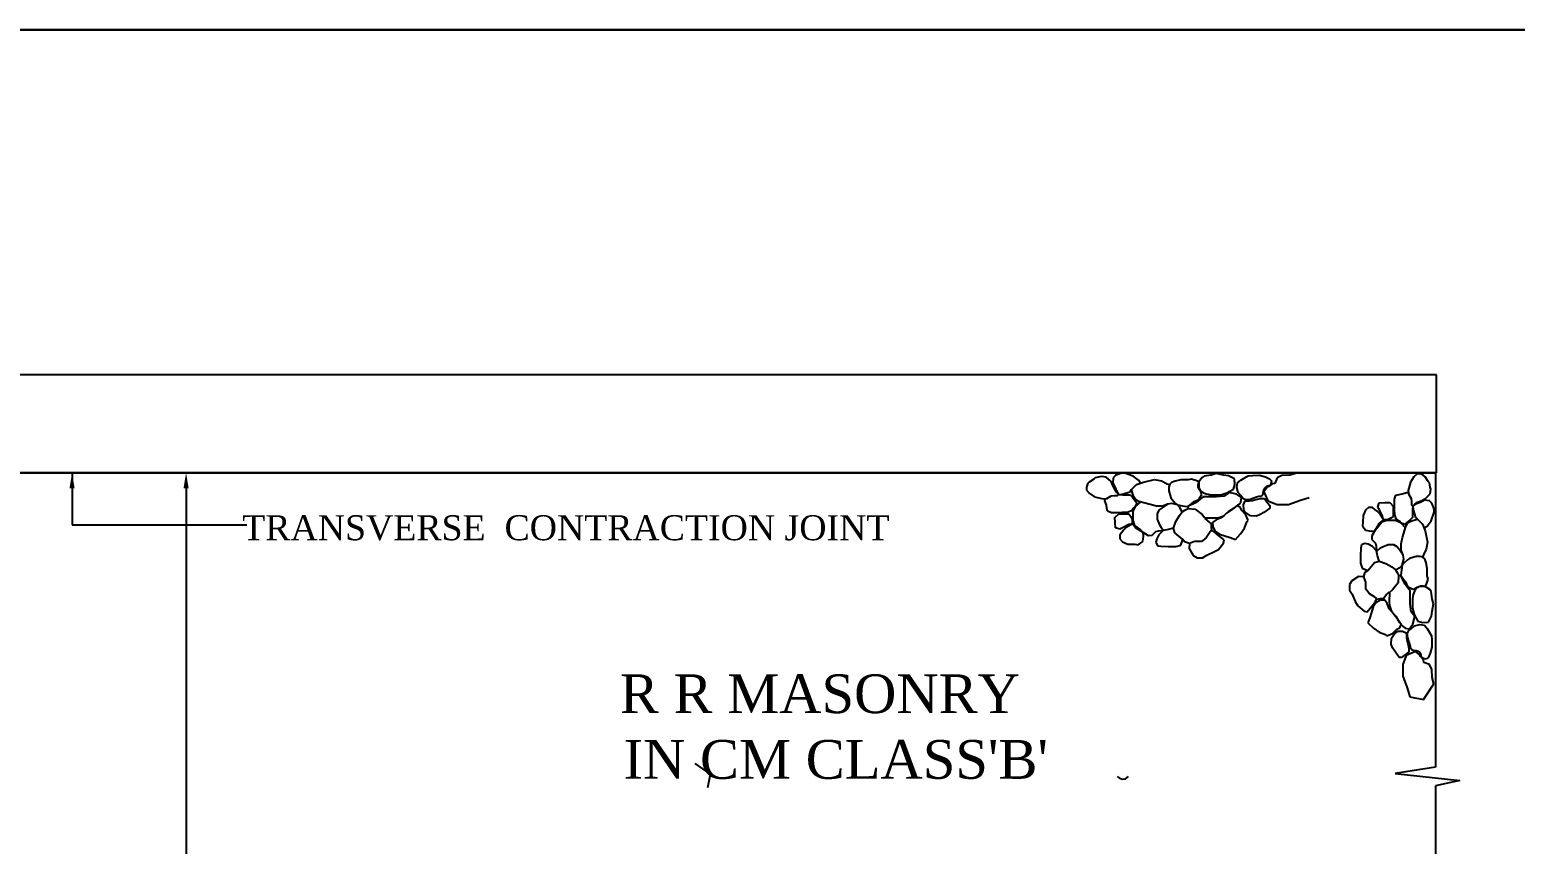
# Model space of a CAD drawing. Header units: millimetres. Extents: x 2343 to 98395, y -428 to 60462.
# Drawn here: x 63435 to 77979, y 52489 to 60462 of the extents above; entities that cross this region are included whole.
import ezdxf

# ---------------------------------------------------------------- set-up
doc = ezdxf.new("R2010")
doc.units = ezdxf.units.MM
doc.header["$MEASUREMENT"] = 0
doc.header["$PDMODE"] = 66
doc.header["$PDSIZE"] = 170
for name, color, linetype in [('DIM', 5, 'Continuous'), ('DWG. LINE', 1, 'Continuous'), ('HATCH', 2, 'Continuous'), ('TEXT', 7, 'Continuous')]:
    doc.layers.add(name, color=color, linetype=linetype)
doc.layers.add('TITLE', color=7, linetype='Continuous', lineweight=30)
doc.styles.get("Standard").update_dxf_attribs({"font": 'times.ttf', "height": 260})
doc.dimstyles.get("Standard").update_dxf_attribs({"dimtxt": 260, "dimasz": 150, "dimexe": 0.18, "dimexo": 0.0625, "dimgap": 0.09, "dimtad": 0, "dimtih": 1, "dimtoh": 1, "dimdec": 1, "dimzin": 0, "dimdsep": 46, "dimtxsty": 'Standard', "dimcen": 0.09, "dimse1": 1, "dimse2": 1, "dimclrd": 5, "dimclre": 5, "dimclrt": 4, "dimadec": 0, "dimazin": 0, "dimtfac": 1, "dimtdec": 1, "dimtofl": 0, "dimtmove": 0, "dimatfit": 3, "dimfxl": 0, "dimtolj": 1, "dimtzin": 0, "dimarcsym": 0})

# ---------------------------------------------------------------- blocks, each defined once
blk = doc.blocks.new('*D62')
at = {"layer": 'Defpoints', "color": 0}
for p in [(64966, 56124), (64966, 48277, 19), (64966, 48277)]:
    blk.add_point(p, dxfattribs=at)
at = {"layer": 'DIM', "color": 5, "lineweight": -2}
for p, q in [((64966, 55974), (64966, 52333)), ((64966, 48427), (64966, 52068))]:
    blk.add_line(p, q, dxfattribs=at)
at = {"layer": 'DIM', "color": 5}
for points in [[(64941, 55974), (64991, 55974), (64966, 56124)], [(64941, 48427), (64991, 48427), (64966, 48277)]]:
    blk.add_solid(points, dxfattribs=at)
at = {"layer": 'DIM', "color": 4, "insert": (64966, 52200), "char_height": 260, "attachment_point": 5}
blk.add_mtext('\\A1;5250', dxfattribs=at)

msp = doc.modelspace()

# ---------------------------------------------------------------- linework, layer by layer
at = {"layer": 'DWG. LINE'}
for p, q in [((77207.06, 57083.42), (58815.05, 57083.42)), ((77207.06, 56123.99), (77207.06, 57083.42)), ((77207.06, 56123.99), (46298.94, 56123.99)), ((50727.17, 56123.99), (77198, 56123.99)), ((77198, 56123.99), (77198, 53245.1)), ((77198, 53245.1), (76803.05, 53183.03)), ((76803.05, 53183.03), (77437.47, 53111.77)), ((77437.47, 53111.77), (77198, 53059.75)), ((77198, 53059.75), (77198, 51972.92))]:
    msp.add_line(p, q, dxfattribs=at)
at = {"layer": 'HATCH'}
for p, q in [((73792.3, 56014.71), (73779.5, 55984.87)), ((73807.66, 56034.32), (73792.3, 56014.71)), ((73853.87, 56063.34), (73807.66, 56034.32)), ((73865.81, 56076.13), (73853.87, 56063.34)), ((73911.03, 56084.66), (73865.81, 56076.13)), ((73928.95, 56089.77), (73911.03, 56084.66)), ((73974.17, 56082.95), (73928.95, 56089.77)), ((74021.55, 56039.02), (73974.17, 56082.95)), ((74041.81, 55994.26), (74021.55, 56039.02)), ((74043.33, 56076.72), (74037.82, 56025)), ((74037.82, 56025), (74058.75, 55986.49)), ((74057.28, 55960.16), (74041.81, 55994.26)), ((74065.35, 56099.82), (74043.33, 56076.72)), ((74104.99, 56115.23), (74065.35, 56099.82)), ((74134.72, 56121.83), (74104.99, 56115.23)), ((74155.64, 56121.83), (74134.72, 56121.83)), ((74238.23, 56093.22), (74155.64, 56121.83)), ((74222.97, 55960.61), (74271.76, 56009.35)), ((74291.08, 56052.51), (74238.23, 56093.22)), ((74271.76, 56009.35), (74338.06, 56034.35)), ((74308.66, 56023.27), (74291.08, 56052.51)), ((74338.06, 56034.35), (74448.14, 56058.1)), ((74448.14, 56058.1), (74515.69, 56045.6)), ((74515.69, 56045.6), (74570.72, 56016.85)), ((74570.72, 56016.85), (74594.87, 56009.34)), ((74595.78, 56012.27), (74586.95, 55983.91)), ((74612.18, 56029.91), (74595.78, 56012.27)), ((74649.38, 56044.4), (74612.18, 56029.91)), ((74705.14, 56054.49), (74649.38, 56044.4)), ((74777.03, 56055.12), (74705.14, 56054.49)), ((74808.56, 56063.31), (74777.03, 56055.12)), ((74860.27, 56046.93), (74808.56, 56063.31)), ((74881.64, 56035.74), (74860.27, 56046.93)), ((74875.18, 55987.07), (74875.81, 56011.64)), ((74875.81, 56011.64), (74881.64, 56035.74)), ((74912.73, 56079.24), (74881.64, 56035.74)), ((74881.64, 56035.74), (74881.64, 55981.89)), ((74931.39, 56091.66), (74912.73, 56079.24)), ((75001.86, 56102.02), (74931.39, 56091.66)), ((75051.61, 56117.55), (75001.86, 56102.02)), ((75122.09, 56102.02), (75051.61, 56117.55)), ((75170.8, 56094.77), (75122.09, 56102.02)), ((75229.87, 56066.81), (75170.8, 56094.77)), ((75220.55, 55963.24), (75234.02, 56010.88)), ((75234.02, 56010.88), (75229.87, 56066.81)), ((75252.97, 55981.88), (75259.19, 56026.42)), ((75259.19, 56026.42), (75293.39, 56053.34)), ((75293.39, 56053.34), (75325.52, 56071.98)), ((75325.52, 56071.98), (75363.87, 56095.8)), ((75363.87, 56095.8), (75405.32, 56099.95)), ((75405.32, 56099.95), (75475.8, 56100.98)), ((75475.8, 56100.98), (75533.84, 56084.41)), ((75547.31, 55995.35), (75522.44, 55975.67)), ((75533.84, 56084.41), (75572.18, 56066.81)), ((75578.04, 55999.27), (75547.31, 55995.35)), ((75599.21, 56016.72), (75567, 55990.17)), ((75572.18, 56066.81), (75591.88, 56045.06)), ((75585.66, 56018.13), (75578.04, 55999.27)), ((75591.88, 56045.06), (75585.66, 56018.13)), ((75625.02, 56021.02), (75599.21, 56016.72)), ((75646.53, 56076.91), (75625.02, 56021.02)), ((75693.86, 56098.4), (75646.53, 56076.91)), ((75771.3, 56102.7), (75693.86, 56098.4)), ((75835.84, 56119.9), (75771.3, 56102.7)), ((76953.27, 56034.1), (76931.1, 55950.49)), ((76986.52, 56086.15), (76953.27, 56034.1)), ((77016.36, 56111.74), (76986.52, 56086.15)), ((77047.05, 56114.3), (77016.36, 56111.74)), ((77076.89, 56101.51), (77047.05, 56114.3)), ((77096.49, 56086.15), (77076.89, 56101.51)), ((77125.52, 56039.94), (77096.49, 56086.15)), ((77138.31, 56027.99), (77125.52, 56039.94)), ((77146.83, 55982.77), (77138.31, 56027.99)), ((73779.5, 55984.87), (73782.06, 55954.18)), ((73782.06, 55954.18), (73807.66, 55924.34)), ((73807.66, 55924.34), (73859.7, 55891.09)), ((73859.7, 55891.09), (73943.31, 55868.92)), ((73943.31, 55868.92), (73980.85, 55874.04)), ((73960.35, 55850.74), (73962.9, 55864.38)), ((73975.7, 55808.97), (73960.35, 55850.74)), ((73962.9, 55864.38), (73984.74, 55876.3)), ((73980.85, 55874.04), (74021.8, 55897.91)), ((74021.8, 55897.91), (74055.93, 55901.32)), ((74055.93, 55901.32), (74085.79, 55901.32)), ((74074.34, 55934.05), (74057.28, 55960.16)), ((74058.75, 55986.49), (74080.77, 55934.78)), ((74095.08, 55912.78), (74074.34, 55934.05)), ((74080.77, 55934.78), (74095.08, 55912.78)), ((74085.79, 55901.32), (74095.08, 55912.78)), ((74095.08, 55912.78), (74130.32, 55916.08)), ((74095.08, 55912.78), (74132.72, 55908.99)), ((74130.32, 55916.08), (74207.4, 55939.18)), ((74132.72, 55908.99), (74164.28, 55908.99)), ((74164.28, 55908.99), (74207.8, 55908.99)), ((74207.4, 55939.18), (74222.97, 55960.61)), ((74207.8, 55908.99), (74230.83, 55886.83)), ((74234.23, 55914.36), (74222.97, 55960.61)), ((74230.83, 55886.83), (74257.28, 55851.02)), ((74244.24, 55888.11), (74234.23, 55914.36)), ((74265.5, 55861.86), (74244.24, 55888.11)), ((74257.28, 55851.02), (74273.49, 55830.56)), ((74294.27, 55844.36), (74265.5, 55861.86)), ((74586.95, 55983.91), (74586.95, 55946.73)), ((74586.95, 55946.73), (74607.13, 55881.19)), ((74607.13, 55881.19), (74619.74, 55862.92)), ((74619.74, 55862.92), (74651.97, 55825.5)), ((74836.12, 55843.15), (74881.52, 55862.68)), ((74890.97, 55862.79), (74854.69, 55834.82)), ((74887.83, 55957.2), (74875.18, 55987.07)), ((74881.52, 55862.68), (74893.5, 55887.89)), ((74881.64, 55981.89), (74897.19, 55949.78)), ((74900.44, 55937.04), (74887.83, 55957.2)), ((74923.1, 55888.68), (74890.97, 55862.79)), ((74893.5, 55887.89), (74908.64, 55912.46)), ((74897.19, 55949.78), (74927.24, 55930.1)), ((74908.64, 55912.46), (74900.44, 55937.04)), ((74951.08, 55888.68), (74923.1, 55888.68)), ((74927.24, 55930.1), (74960.15, 55917.07)), ((74998.75, 55888.68), (74951.08, 55888.68)), ((74956.26, 55917.68), (75002.9, 55910.43)), ((75054.72, 55888.68), (74998.75, 55888.68)), ((75002.9, 55910.43), (75095.14, 55910.43)), ((75128.31, 55895.93), (75054.72, 55888.68)), ((75095.14, 55910.43), (75155.25, 55928.03)), ((75177.02, 55933.21), (75128.31, 55895.93)), ((75155.25, 55928.03), (75220.55, 55963.24)), ((75250.6, 55914.57), (75177.02, 55933.21)), ((75297.24, 55882.46), (75250.6, 55914.57)), ((75265.41, 55931.14), (75252.97, 55981.88)), ((75292.35, 55901.1), (75265.41, 55931.14)), ((75291.02, 55838.97), (75297.24, 55882.46)), ((75311.01, 55873.14), (75292.35, 55901.1)), ((75337.95, 55861.75), (75311.01, 55873.14)), ((75318.26, 55812.04), (75333.81, 55849.32)), ((75333.81, 55849.32), (75362.83, 55850.36)), ((75372.16, 55860.71), (75337.95, 55861.75)), ((75362.83, 55850.36), (75378.37, 55850.36)), ((75408.43, 55872.11), (75372.16, 55860.71)), ((75378.37, 55850.36), (75406.66, 55855.35)), ((75403.25, 55854.5), (75453, 55866.93)), ((75444.71, 55885.57), (75408.43, 55872.11)), ((75467.51, 55891.78), (75444.71, 55885.57)), ((75453, 55866.93), (75487.2, 55873.14)), ((75490.31, 55892.82), (75467.51, 55891.78)), ((75487.2, 55873.14), (75522.44, 55873.14)), ((75504.82, 55907.32), (75490.31, 55892.82)), ((75506.89, 55920.78), (75504.82, 55907.32)), ((75511.04, 55946.67), (75506.89, 55920.78)), ((75522.44, 55975.67), (75511.04, 55946.67)), ((75550.42, 55982.92), (75517.46, 55939.33)), ((75517.46, 55939.33), (75556.18, 55849.05)), ((75522.44, 55873.14), (75536.95, 55854.5)), ((75536.95, 55854.5), (75555.6, 55827.57)), ((75567, 55990.17), (75550.42, 55982.92)), ((75556.18, 55849.05), (75646.53, 55814.65)), ((75758.4, 55814.65), (75874.56, 55857.65)), ((75874.56, 55857.65), (75960.61, 55883.44)), ((76795.27, 55867.76), (76810.61, 55906.16)), ((76795.27, 55813.16), (76795.27, 55867.76)), ((76810.61, 55906.16), (76840.45, 55912.13)), ((76840.45, 55912.13), (76871.14, 55918.1)), ((76871.14, 55918.1), (76912.92, 55933.46)), ((76912.92, 55933.46), (76926.56, 55930.9)), ((76926.56, 55930.9), (76938.48, 55909.07)), ((76931.1, 55950.49), (76936.22, 55912.95)), ((76936.22, 55912.95), (76960.09, 55872)), ((76960.09, 55872), (76963.5, 55837.87)), ((77022.34, 55836.53), (77056.44, 55851.99)), ((77087.18, 55855.98), (77048.67, 55835.06)), ((77056.44, 55851.99), (77101.2, 55872.25)), ((77138.9, 55850.47), (77087.18, 55855.98)), ((77101.2, 55872.25), (77145.13, 55919.64)), ((77162, 55828.45), (77138.9, 55850.47)), ((77145.13, 55919.64), (77151.95, 55964.86)), ((77151.95, 55964.86), (77146.83, 55982.77)), ((73981.67, 55778.27), (73975.7, 55808.97)), ((73987.65, 55748.44), (73981.67, 55778.27)), ((74026.04, 55733.09), (73987.65, 55748.44)), ((74080.64, 55733.09), (74026.04, 55733.09)), ((74059.76, 55686.98), (74096.61, 55722.45)), ((74129.28, 55734.79), (74080.64, 55733.09)), ((74096.61, 55722.45), (74149.85, 55722.45)), ((74180.47, 55736.5), (74129.28, 55734.79)), ((74149.85, 55722.45), (74196.26, 55722.45)), ((74220.57, 55750.99), (74180.47, 55736.5)), ((74196.26, 55722.45), (74214.01, 55697.89)), ((74243.63, 55781.96), (74220.57, 55750.99)), ((74235.73, 55744.61), (74234.37, 55660.04)), ((74260.9, 55799.48), (74235.73, 55744.61)), ((74258.99, 55794.75), (74243.63, 55781.96)), ((74273.49, 55830.56), (74258.99, 55794.75)), ((74308.7, 55840.22), (74260.9, 55799.48)), ((74403.1, 55813.11), (74294.27, 55844.36)), ((74465.65, 55798.11), (74403.1, 55813.11)), ((74525.69, 55798.11), (74465.65, 55798.11)), ((74493.17, 55761.86), (74474.41, 55726.86)), ((74474.41, 55726.86), (74474.41, 55670.61)), ((74533.2, 55788.11), (74493.17, 55761.86)), ((74574.48, 55819.36), (74525.69, 55798.11)), ((74574.48, 55819.36), (74533.2, 55788.11)), ((74615.76, 55824.36), (74574.48, 55819.36)), ((74673.41, 55809.75), (74615.76, 55824.36)), ((74651.97, 55825.5), (74673.41, 55809.75)), ((74656.32, 55648.61), (74690.96, 55708.07)), ((74673.41, 55809.75), (74721.97, 55802.82)), ((74692.06, 55793.11), (74673.41, 55809.75)), ((74690.96, 55708.07), (74717.61, 55743.57)), ((74717.61, 55743.57), (74692.06, 55793.11)), ((74717.61, 55743.57), (74744.25, 55760.44)), ((74721.97, 55802.82), (74740.26, 55799.66)), ((74740.26, 55799.66), (74772.82, 55796.51)), ((74744.25, 55760.44), (74770.01, 55773.75)), ((74770.01, 55773.75), (74776.96, 55774.76)), ((74854.69, 55834.82), (74772.82, 55796.51)), ((74772.82, 55796.51), (74809, 55821.09)), ((74772.82, 55796.51), (74776.96, 55774.76)), ((74776.96, 55774.76), (74846.4, 55769.58)), ((74809, 55821.09), (74836.12, 55843.15)), ((74846.4, 55769.58), (74913.77, 55715.72)), ((74913.77, 55715.72), (74940.71, 55683.62)), ((75068.19, 55685.69), (75125.2, 55704.33)), ((75125.2, 55704.33), (75099.29, 55682.58)), ((75125.2, 55704.33), (75170.8, 55745.76)), ((75148, 55725.05), (75125.2, 55704.33)), ((75211.06, 55770.16), (75148, 55725.05)), ((75170.8, 55745.76), (75234.02, 55784.08)), ((75252.84, 55799.99), (75211.06, 55770.16)), ((75234.02, 55784.08), (75274.44, 55818.25)), ((75286.88, 55787.18), (75252.84, 55799.99)), ((75274.44, 55818.25), (75291.02, 55838.97)), ((75300.35, 55757.15), (75286.88, 55787.18)), ((75341.81, 55714.69), (75300.35, 55757.15)), ((75320.34, 55766.47), (75318.26, 55812.04)), ((75334.85, 55739.54), (75320.34, 55766.47)), ((75386.67, 55703.3), (75334.85, 55739.54)), ((75363.57, 55657.73), (75341.81, 55714.69)), ((75444.71, 55700.19), (75386.67, 55703.3)), ((75480.98, 55715.72), (75444.71, 55700.19)), ((75516.22, 55736.44), (75480.98, 55715.72)), ((75576.33, 55779.93), (75516.22, 55736.44)), ((75555.6, 55827.57), (75576.33, 55803.75)), ((75576.33, 55803.75), (75576.33, 55779.93)), ((75646.53, 55814.65), (75758.4, 55814.65)), ((76488.62, 55707.1), (76487.26, 55638.84)), ((76511.81, 55758.97), (76488.62, 55707.1)), ((76540.45, 55786.27), (76511.81, 55758.97)), ((76580.01, 55784.91), (76540.45, 55786.27)), ((76603.2, 55765.79), (76580.01, 55784.91)), ((76626.39, 55749.41), (76603.2, 55765.79)), ((76655.04, 55720.75), (76626.39, 55749.41)), ((76634.58, 55787.64), (76646.85, 55829.95)), ((76648.22, 55761.7), (76634.58, 55787.64)), ((76646.85, 55829.95), (76701.41, 55832.68)), ((76679.59, 55698.91), (76648.22, 55761.7)), ((76687.81, 55667.16), (76655.04, 55720.75)), ((76701.41, 55832.68), (76749.16, 55834.05)), ((76749.16, 55834.05), (76784.62, 55797.19)), ((76784.62, 55797.19), (76784.62, 55743.95)), ((76784.62, 55743.95), (76784.62, 55697.54)), ((76796.97, 55764.53), (76795.27, 55813.16)), ((76798.68, 55713.34), (76796.97, 55764.53)), ((76813.17, 55673.24), (76798.68, 55713.34)), ((76963.5, 55837.87), (76963.5, 55808.01)), ((76963.5, 55808.01), (76974.95, 55798.72)), ((76974.95, 55798.72), (76971.17, 55761.09)), ((76971.17, 55761.09), (76971.17, 55729.52)), ((76971.17, 55729.52), (76971.17, 55686.01)), ((76974.95, 55798.72), (76996.23, 55819.46)), ((76996.96, 55813.04), (76974.95, 55798.72)), ((76974.95, 55798.72), (76978.25, 55763.49)), ((76978.25, 55763.49), (77001.36, 55686.41)), ((76996.23, 55819.46), (77022.34, 55836.53)), ((77048.67, 55835.06), (76996.96, 55813.04)), ((77155.4, 55655.58), (77184.01, 55738.16)), ((77177.41, 55788.81), (77162, 55828.45)), ((77184.01, 55759.08), (77177.41, 55788.81)), ((77184.01, 55738.16), (77184.01, 55759.08)), ((74061.12, 55639.24), (74059.76, 55686.98)), ((74063.85, 55584.67), (74061.12, 55639.24)), ((74106.17, 55572.4), (74063.85, 55584.67)), ((74132.11, 55586.04), (74106.17, 55572.4)), ((74144.39, 55564.21), (74128.01, 55541.02)), ((74194.9, 55617.41), (74132.11, 55586.04)), ((74173.06, 55592.86), (74144.39, 55564.21)), ((74226.64, 55625.64), (74173.06, 55592.86)), ((74231.76, 55626.96), (74194.9, 55617.41)), ((74214.01, 55697.89), (74229.03, 55666.52)), ((74229.03, 55666.52), (74226.64, 55625.64)), ((74260.42, 55587.4), (74231.76, 55626.96)), ((74234.37, 55660.04), (74250.75, 55609.57)), ((74250.75, 55609.57), (74310.81, 55565.92)), ((74368.35, 55521.46), (74260.42, 55587.4)), ((74310.81, 55565.92), (74331.41, 55545.12)), ((74474.41, 55670.61), (74496.92, 55616.86)), ((74487.03, 55556.03), (74532.99, 55558.64)), ((74532.99, 55558.64), (74489.88, 55518.87)), ((74496.92, 55616.86), (74510.68, 55589.36)), ((74510.68, 55589.36), (74536.25, 55561.64)), ((74582.74, 55568.58), (74532.99, 55558.64)), ((74632.49, 55583.49), (74582.74, 55568.58)), ((74632.49, 55583.49), (74656.32, 55648.61)), ((74647.41, 55537.09), (74632.49, 55583.49)), ((74938.71, 55677.18), (74961.45, 55657.3)), ((74940.71, 55683.62), (75029.85, 55682.58)), ((74961.45, 55657.3), (75001.24, 55626.06)), ((75000.62, 55560.29), (74984.04, 55538.75)), ((75030.19, 55546.68), (75000.62, 55560.29)), ((75001.24, 55626.06), (75001.24, 55590.56)), ((75001.24, 55590.56), (75007.91, 55556.94)), ((75049.54, 55663.94), (75014.29, 55638.54)), ((75014.29, 55638.54), (75016.36, 55597.12)), ((75016.36, 55597.12), (75040.2, 55552.59)), ((75029.85, 55682.58), (75068.19, 55685.69)), ((75099.29, 55682.58), (75049.54, 55663.94)), ((75288.94, 55527.73), (75329.36, 55582.62)), ((75329.36, 55582.62), (75352.16, 55645.79)), ((75352.16, 55645.79), (75363.57, 55657.73)), ((76487.26, 55638.84), (76481.8, 55606.08)), ((76481.8, 55606.08), (76513.17, 55562.4)), ((76513.17, 55562.4), (76566.37, 55554.21)), ((76566.37, 55554.21), (76603.97, 55557.21)), ((76607.29, 55562.4), (76573.19, 55509.16)), ((76583.63, 55525.46), (76649.58, 55633.38)), ((76628.1, 55582.99), (76607.29, 55562.4)), ((76671.75, 55643.06), (76628.1, 55582.99)), ((76649.58, 55633.38), (76689.14, 55662.05)), ((76722.22, 55659.44), (76671.75, 55643.06)), ((76689.14, 55662.05), (76679.59, 55698.91)), ((76728.7, 55664.78), (76687.81, 55667.16)), ((76806.79, 55658.07), (76722.22, 55659.44)), ((76760.07, 55679.79), (76728.7, 55664.78)), ((76784.62, 55697.54), (76760.07, 55679.79)), ((76861.66, 55632.9), (76806.79, 55658.07)), ((76844.14, 55650.17), (76813.17, 55673.24)), ((76856.93, 55634.82), (76844.14, 55650.17)), ((76892.74, 55620.31), (76856.93, 55634.82)), ((76902.39, 55585.11), (76861.66, 55632.9)), ((76875.29, 55490.7), (76906.54, 55599.53)), ((76913.2, 55636.52), (76892.74, 55620.31)), ((76906.54, 55599.53), (76924.03, 55628.3)), ((76949, 55662.97), (76913.2, 55636.52)), ((76924.03, 55628.3), (76950.28, 55649.57)), ((76971.17, 55686.01), (76949, 55662.97)), ((76950.28, 55649.57), (76976.53, 55659.57)), ((76976.53, 55659.57), (77022.78, 55670.83)), ((77001.36, 55686.41), (77022.78, 55670.83)), ((77022.78, 55670.83), (77071.53, 55622.05)), ((77071.53, 55622.05), (77096.53, 55555.75)), ((77085.45, 55585.14), (77114.69, 55602.73)), ((77114.69, 55602.73), (77155.4, 55655.58)), ((74108.9, 55517.84), (74107.53, 55478.28)), ((74107.53, 55478.28), (74134.84, 55449.63)), ((74128.01, 55541.02), (74108.9, 55517.84)), ((74134.84, 55449.63), (74186.71, 55426.44)), ((74186.71, 55426.44), (74254.96, 55425.08)), ((74254.96, 55425.08), (74287.73, 55419.62)), ((74287.73, 55419.62), (74331.41, 55451)), ((74331.41, 55545.12), (74384.65, 55511.01)), ((74331.41, 55451), (74339.6, 55504.19)), ((74339.6, 55504.19), (74336.6, 55541.79)), ((74384.65, 55511.01), (74422.87, 55513.74)), ((74422.87, 55513.74), (74458.36, 55549.21)), ((74458.36, 55549.21), (74487.03, 55556.03)), ((74468.32, 55477.44), (74460.03, 55444.3)), ((74460.03, 55444.3), (74474.95, 55409.5)), ((74489.88, 55518.87), (74468.32, 55477.44)), ((74723.69, 55472.47), (74647.41, 55537.09)), ((74654.05, 55402.87), (74703.79, 55416.13)), ((74703.79, 55416.13), (74723.69, 55472.47)), ((74741.18, 55448.56), (74723.69, 55472.47)), ((74788.37, 55432.7), (74741.18, 55448.56)), ((74788.37, 55432.7), (74785.05, 55382.99)), ((74838.11, 55452.59), (74788.37, 55432.7)), ((74907.76, 55452.59), (74838.11, 55452.59)), ((74952.53, 55489.04), (74907.76, 55452.59)), ((74984.04, 55538.75), (74952.53, 55489.04)), ((75073.59, 55512.24), (75030.19, 55546.68)), ((75040.2, 55552.59), (75081.66, 55525.66)), ((75071.93, 55374.71), (75123.33, 55437.67)), ((75129.97, 55467.5), (75073.59, 55512.24)), ((75081.66, 55525.66), (75187.37, 55491.48)), ((75123.33, 55437.67), (75129.97, 55467.5)), ((75187.37, 55491.48), (75238.16, 55471.81)), ((75238.16, 55471.81), (75288.94, 55527.73)), ((76471.68, 55418.85), (76468.37, 55385.69)), ((76506.48, 55433.78), (76471.68, 55418.85)), ((76539.62, 55425.48), (76506.48, 55433.78)), ((76581.04, 55403.93), (76539.62, 55425.48)), ((76573.19, 55509.16), (76575.92, 55470.94)), ((76575.92, 55470.94), (76611.39, 55435.44)), ((76611.39, 55435.44), (76618.21, 55406.78)), ((76732.79, 55419.4), (76679.04, 55396.88)), ((76789.04, 55419.4), (76732.79, 55419.4)), ((76824.04, 55400.64), (76789.04, 55419.4)), ((76860.29, 55428.16), (76875.29, 55490.7)), ((76860.29, 55368.11), (76860.29, 55428.16)), ((77096.53, 55555.75), (77120.28, 55445.67)), ((77120.28, 55445.67), (77107.78, 55378.12)), ((74474.95, 55409.5), (74508.12, 55406.19)), ((74508.12, 55406.19), (74579.42, 55402.87)), ((74579.42, 55402.87), (74654.05, 55402.87)), ((74785.05, 55382.99), (74824.85, 55315.05)), ((74824.85, 55315.05), (74862.99, 55293.51)), ((74862.99, 55293.51), (74917.71, 55293.51)), ((74917.71, 55293.51), (74957.51, 55318.37)), ((74957.51, 55318.37), (75027.16, 55349.85)), ((75027.16, 55349.85), (75071.93, 55374.71)), ((76468.37, 55385.69), (76465.05, 55314.38)), ((76465.05, 55314.38), (76465.05, 55239.76)), ((76620.81, 55360.81), (76581.04, 55403.93)), ((76618.21, 55406.78), (76620.81, 55360.81)), ((76630.76, 55311.06), (76620.81, 55360.81)), ((76651.54, 55383.12), (76623.82, 55357.55)), ((76645.67, 55261.32), (76630.76, 55311.06)), ((76679.04, 55396.88), (76651.54, 55383.12)), ((76850.29, 55360.61), (76824.04, 55400.64)), ((76881.54, 55319.33), (76850.29, 55360.61)), ((76881.54, 55319.33), (76860.29, 55368.11)), ((76871.92, 55220.39), (76886.54, 55278.05)), ((76886.54, 55278.05), (76881.54, 55319.33)), ((76925.1, 55274.06), (76887.68, 55241.83)), ((76943.37, 55286.67), (76925.1, 55274.06)), ((77008.91, 55306.85), (76943.37, 55286.67)), ((77046.09, 55306.85), (77008.91, 55306.85)), ((77074.44, 55298.02), (77046.09, 55306.85)), ((77079.03, 55323.08), (77071.51, 55298.94)), ((77092.09, 55281.63), (77074.44, 55298.02)), ((77107.78, 55378.12), (77079.03, 55323.08)), ((77106.58, 55244.42), (77092.09, 55281.63)), ((76465.05, 55239.76), (76478.31, 55190.01)), ((76478.31, 55190.01), (76534.65, 55170.11)), ((76494.88, 55105.44), (76510.73, 55152.62)), ((76510.73, 55152.62), (76534.65, 55170.11)), ((76534.65, 55170.11), (76599.27, 55246.39)), ((76599.27, 55246.39), (76645.67, 55261.32)), ((76645.67, 55261.32), (76710.79, 55237.48)), ((76710.79, 55237.48), (76770.25, 55202.84)), ((76770.25, 55202.84), (76805.75, 55176.2)), ((76805.75, 55176.2), (76855.29, 55201.74)), ((76805.75, 55176.2), (76822.61, 55149.55)), ((76822.61, 55149.55), (76835.93, 55123.79)), ((76835.93, 55123.79), (76836.93, 55116.84)), ((76858.68, 55120.99), (76836.93, 55116.84)), ((76855.29, 55201.74), (76871.92, 55220.39)), ((76861.84, 55153.54), (76858.68, 55120.99)), ((76897, 55039.11), (76858.68, 55120.99)), ((76858.68, 55120.99), (76883.27, 55084.8)), ((76864.99, 55171.83), (76861.84, 55153.54)), ((76871.92, 55220.39), (76864.99, 55171.83)), ((76887.68, 55241.83), (76871.92, 55220.39)), ((77116.67, 55188.67), (77106.58, 55244.42)), ((77117.3, 55116.77), (77116.67, 55188.67)), ((76377.23, 55068.96), (76355.69, 55030.82)), ((76355.69, 55030.82), (76355.69, 54976.09)), ((76355.69, 54976.09), (76380.54, 54936.3)), ((76445.17, 55108.76), (76377.23, 55068.96)), ((76494.88, 55105.44), (76445.17, 55108.76)), ((76514.76, 55055.69), (76494.88, 55105.44)), ((76514.76, 54986.04), (76514.76, 55055.69)), ((76551.22, 54941.27), (76514.76, 54986.04)), ((76777.9, 54980.04), (76745.8, 54953.09)), ((76831.76, 55047.4), (76777.9, 54980.04)), ((76836.93, 55116.84), (76831.76, 55047.4)), ((76883.27, 55084.8), (76905.32, 55057.69)), ((76924.96, 55002.84), (76897, 55039.11)), ((76905.32, 55057.69), (76924.86, 55012.28)), ((76924.86, 55012.28), (76950.06, 55000.3)), ((76950.85, 54970.71), (76924.96, 55002.84)), ((76950.06, 55000.3), (76974.64, 54985.17)), ((76974.64, 54985.17), (76999.22, 54993.36)), ((77011.96, 54996.62), (76992.28, 54966.56)), ((76999.22, 54993.36), (77019.38, 55005.98)), ((77044.06, 55012.17), (77011.96, 54996.62)), ((77019.38, 55005.98), (77049.24, 55018.63)), ((77097.92, 55012.17), (77044.06, 55012.17)), ((77049.24, 55018.63), (77073.82, 55018)), ((77073.82, 55018), (77097.92, 55012.17)), ((77097.92, 55012.17), (77109.1, 55033.53)), ((77141.41, 54981.07), (77097.92, 55012.17)), ((77109.1, 55033.53), (77125.49, 55085.24)), ((77125.49, 55085.24), (77117.3, 55116.77)), ((77153.84, 54962.42), (77141.41, 54981.07)), ((76380.54, 54936.3), (76412.03, 54866.65)), ((76412.03, 54866.65), (76436.88, 54821.88)), ((76600.93, 54909.76), (76551.22, 54941.27)), ((76574.42, 54820.22), (76608.85, 54863.62)), ((76614.76, 54853.6), (76587.84, 54812.15)), ((76622.47, 54893.18), (76600.93, 54909.76)), ((76608.85, 54863.62), (76622.47, 54893.18)), ((76659.3, 54877.44), (76614.76, 54853.6)), ((76652.73, 54892.56), (76619.12, 54885.9)), ((76688.24, 54892.56), (76652.73, 54892.56)), ((76700.72, 54879.51), (76659.3, 54877.44)), ((76719.48, 54932.35), (76688.24, 54892.56)), ((76726.12, 54844.27), (76700.72, 54879.51)), ((76739.36, 54955.09), (76719.48, 54932.35)), ((76744.76, 54794.52), (76726.12, 54844.27)), ((76745.8, 54953.09), (76744.76, 54863.96)), ((76744.76, 54863.96), (76747.87, 54825.61)), ((76950.85, 54942.73), (76950.85, 54970.71)), ((76950.85, 54895.05), (76950.85, 54942.73)), ((76950.85, 54839.08), (76950.85, 54895.05)), ((76958.1, 54765.5), (76950.85, 54839.08)), ((76979.85, 54937.54), (76972.6, 54890.9)), ((76972.6, 54890.9), (76972.6, 54798.66)), ((76992.28, 54966.56), (76979.25, 54933.65)), ((77164.2, 54891.94), (77153.84, 54962.42)), ((77179.73, 54842.19), (77164.2, 54891.94)), ((77164.2, 54771.72), (77179.73, 54842.19)), ((76436.88, 54821.88), (76499.85, 54770.47)), ((76499.85, 54770.47), (76529.68, 54763.84)), ((76529.68, 54763.84), (76574.42, 54820.22)), ((76553.66, 54706.43), (76533.98, 54655.65)), ((76587.84, 54812.15), (76553.66, 54706.43)), ((76766.51, 54768.61), (76744.76, 54794.52)), ((76747.87, 54825.61), (76766.51, 54768.61)), ((76766.51, 54768.61), (76807.94, 54723.01)), ((76787.22, 54745.81), (76766.51, 54768.61)), ((76832.34, 54682.75), (76787.22, 54745.81)), ((76807.94, 54723.01), (76846.25, 54659.78)), ((76995.39, 54716.79), (76958.1, 54765.5)), ((76972.6, 54798.66), (76990.21, 54738.55)), ((76976.75, 54643.2), (76995.39, 54716.79)), ((76990.21, 54738.55), (77025.42, 54673.26)), ((77128.99, 54663.93), (77156.95, 54723.01)), ((77156.95, 54723.01), (77164.2, 54771.72)), ((76533.98, 54655.65), (76589.91, 54604.86)), ((76589.91, 54604.86), (76644.8, 54564.44)), ((76644.8, 54564.44), (76707.97, 54541.64)), ((76707.97, 54541.64), (76719.91, 54530.23)), ((76719.91, 54530.23), (76776.87, 54552)), ((76765.47, 54507.14), (76801.72, 54558.96)), ((76776.87, 54552), (76819.33, 54593.45)), ((76801.72, 54558.96), (76828.65, 54573.47)), ((76819.33, 54593.45), (76849.36, 54606.93)), ((76828.65, 54573.47), (76874.21, 54575.54)), ((76862.17, 54640.96), (76832.34, 54682.75)), ((76846.25, 54659.78), (76880.43, 54619.36)), ((76849.36, 54606.93), (76862.17, 54640.96)), ((76874.21, 54575.54), (76911.5, 54560)), ((76880.43, 54619.36), (76901.14, 54602.78)), ((76901.14, 54602.78), (76944.64, 54596.56)), ((76911.5, 54560), (76912.53, 54530.98)), ((76922.89, 54521.65), (76923.93, 54555.85)), ((76923.93, 54555.85), (76935.32, 54582.8)), ((76935.32, 54582.8), (76963.28, 54601.45)), ((76944.64, 54596.56), (76976.75, 54643.2)), ((76963.28, 54601.45), (76993.31, 54628.4)), ((76993.31, 54628.4), (77044.06, 54640.84)), ((77025.42, 54673.26), (77073.06, 54659.78)), ((77044.06, 54640.84), (77088.59, 54634.62)), ((77073.06, 54659.78), (77128.99, 54663.93)), ((77088.59, 54634.62), (77115.52, 54600.42)), ((77115.52, 54600.42), (77134.16, 54568.29)), ((77134.16, 54568.29), (77157.98, 54529.94)), ((76762.37, 54449.1), (76765.47, 54507.14)), ((76777.9, 54412.82), (76762.37, 54449.1)), ((76798.61, 54377.59), (76777.9, 54412.82)), ((76912.53, 54530.98), (76912.53, 54515.43)), ((76912.53, 54515.43), (76917.53, 54487.14)), ((76916.68, 54490.56), (76929.1, 54440.81)), ((76934.28, 54485.37), (76922.89, 54521.65)), ((76929.1, 54440.81), (76935.32, 54406.61)), ((76947.75, 54449.1), (76934.28, 54485.37)), ((76935.32, 54406.61), (76935.32, 54371.37)), ((76953.96, 54426.3), (76947.75, 54449.1)), ((76955, 54403.5), (76953.96, 54426.3)), ((76969.49, 54388.99), (76955, 54403.5)), ((77163.16, 54418.01), (77146.59, 54359.97)), ((77157.98, 54529.94), (77162.12, 54488.48)), ((77162.12, 54488.48), (77163.16, 54418.01)), ((76842.11, 54317.47), (76798.61, 54377.59)), ((76865.93, 54317.47), (76842.11, 54317.47)), ((76889.75, 54338.2), (76865.93, 54317.47)), ((76911.22, 54337.62), (76876.83, 54247.27)), ((76916.68, 54356.86), (76889.75, 54338.2)), ((77001.51, 54376.34), (76911.22, 54337.62)), ((76935.32, 54371.37), (76916.68, 54356.86)), ((76982.96, 54386.91), (76969.49, 54388.99)), ((77008.85, 54382.77), (76982.96, 54386.91)), ((77045.1, 54343.38), (77001.51, 54376.34)), ((77037.85, 54371.37), (77008.85, 54382.77)), ((77057.52, 54346.49), (77037.85, 54371.37)), ((77052.35, 54326.8), (77045.1, 54343.38)), ((77078.89, 54294.6), (77052.35, 54326.8)), ((77061.44, 54315.77), (77057.52, 54346.49)), ((77080.31, 54308.15), (77061.44, 54315.77)), ((77083.19, 54268.78), (77078.89, 54294.6)), ((77107.23, 54301.93), (77080.31, 54308.15)), ((77139.08, 54247.27), (77083.19, 54268.78)), ((77128.98, 54321.62), (77107.23, 54301.93)), ((77146.59, 54359.97), (77128.98, 54321.62)), ((76876.83, 54247.27), (76876.83, 54135.41)), ((76876.83, 54135.41), (76919.82, 54019.24)), ((77160.58, 54199.94), (77139.08, 54247.27)), ((77164.88, 54122.5), (77160.58, 54199.94)), ((77182.08, 54057.96), (77164.88, 54122.5)), ((76919.82, 54019.24), (76945.62, 53933.19)), ((77078.89, 53907.38), (77182.08, 54057.96)), ((76945.62, 53933.19), (77078.89, 53907.38)), ((70099.63, 53176.64), (69949.05, 53279.82)), ((70073.82, 53043.36), (70099.63, 53176.64)), ((74081.26, 53153.82), (74100.86, 53138.47)), ((74100.86, 53138.47), (74130.7, 53125.67)), ((74130.7, 53125.67), (74161.39, 53128.23)), ((74161.39, 53128.23), (74191.23, 53153.82))]:
    msp.add_line(p, q, dxfattribs=at)
at = {"layer": 'TITLE'}
msp.add_line((2342.78, 60461.84), (98328.11, 60461.84), dxfattribs=at)

# ---------------------------------------------------------------- texts
at = {"layer": 'TEXT'}
for s, height, p in [('TRANSVERSE  CONTRACTION JOINT', 244.7687, (65515.82, 55464.86)), ('R R MASONRY', 379.4566, (69212.45, 53772.81)), ("IN CM CLASS'B'", 379.4566, (69248.95, 53130.06))]:
    msp.add_text(s, height=height, dxfattribs=at).set_placement(p)

# ---------------------------------------------------------------- dimensions: what is measured, and where the dimension line sits
at = {"layer": 'DIM'}
dim = msp.add_aligned_dim(p1=(64965.75, 56123.99), p2=(64965.75, 48276.83, 18.97), distance=0, text='5250', dimstyle='Standard', dxfattribs=at)
dim.commit()
dim.dimension.update_dxf_attribs({"geometry": '*D62', "text_midpoint": (64965.75, 52200.41)})

# ---------------------------------------------------------------- leaders
msp.add_leader([(63849.73, 56123.99), (63849.73, 55616.7), (65559.8, 55616.7)], dimstyle='Standard', override={"dimgap": 0.09, "dimtad": 0}, dxfattribs=at)

doc.saveas('drawing.dxf')
